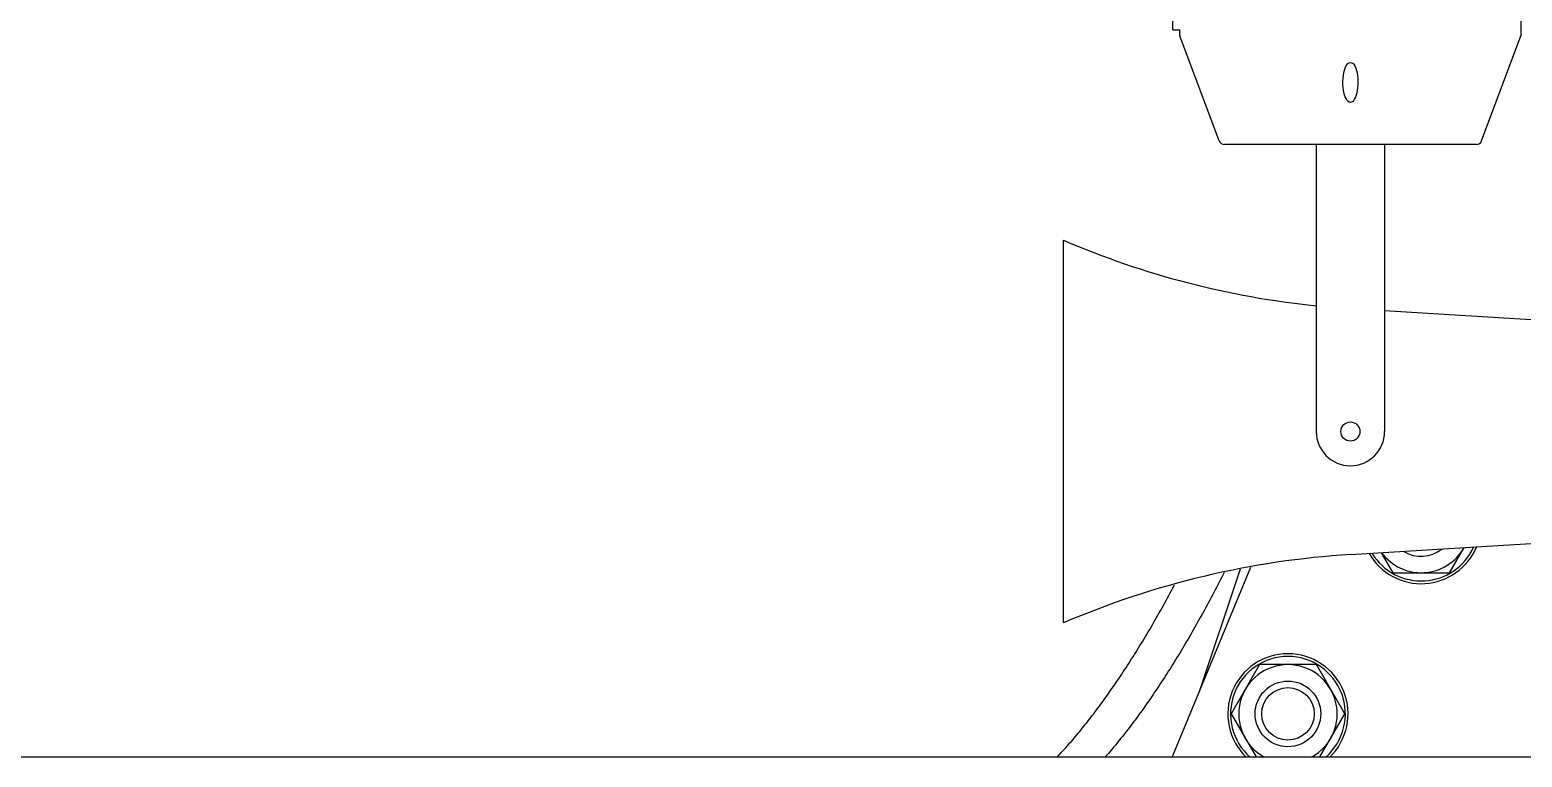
# Model space of a CAD drawing. Header units: millimetres. Extents: x 1084702 to 1166801, y 36632 to 124519.
# Drawn here: x 1097260 to 1097806, y 58713 to 58979 of the extents above; entities that cross this region are included whole.
import ezdxf

# ---------------------------------------------------------------- set-up
doc = ezdxf.new("R2010")
doc.units = ezdxf.units.MM
doc.header["$LTSCALE"] = 250
doc.linetypes.add('CENTER', pattern=[3, 2.5, -0.25, 0, -0.25])
doc.layers.get('0').update_dxf_attribs({"color": 255})

# ---------------------------------------------------------------- blocks, each defined once
blk = doc.blocks.new('PK65002M m platform_top')
at = {"linetype": 'Continuous'}
for p, q in [((-8157.04, 2658.68), (-10512, 2658.68)), ((-9581.54, 2658.68), (-9590.64, 2642.93)), ((-9549.07, 2642.93), (-9558.17, 2658.68)), ((-9556.15, 2589.34), (-9527.48, 2658.68)), ((-9590.64, 2642.93), (-9580.25, 2624.93)), ((-9559.46, 2624.93), (-9549.07, 2642.93)), ((-9552.42, 2590.06), (-9537.62, 2634.17)), ((-9580.25, 2624.93), (-9559.46, 2624.93)), ((-9487.7, 2609.68), (-9487.7, 2469.68)), ((-9628.99, 2591.32), (-9634.29, 2582.14)), ((-9608.2, 2591.32), (-9628.99, 2591.32)), ((-9603.97, 2583.99), (-9608.2, 2591.32)), ((-9592.7, 2584.68), (-9666.72, 2580.17)), ((-9605.2, 2434.68), (-9605.2, 2539.68)), ((-9580.2, 2434.68), (-9580.2, 2539.68)), ((-9605.2, 2495.44), (-9666.72, 2499.19)), ((-9638.82, 2434.68), (-9546.59, 2434.68)), ((-9640.69, 2433.38), (-9655.07, 2395.02)), ((-9544.71, 2433.38), (-9530.33, 2395.02)), ((-9655.2, 2394.32), (-9655.07, 2395.02)), ((-9655.2, 2394.32), (-9655.2, 2367.68)), ((-9527.7, 2392.77), (-9530.42, 2392.77)), ((-9530.2, 2394.32), (-9530.33, 2395.02)), ((-9530.2, 2392.77), (-9530.2, 2394.32)), ((-9527.7, 2392.77), (-9527.7, 2374.59))]:
    blk.add_line(p, q, dxfattribs=at)
for points in [[(-9546.48, 2591.21), (-9546.12, 2591.93), (-9545.64, 2592.88), (-9545.16, 2593.83), (-9544.67, 2594.78), (-9544.19, 2595.72), (-9543.7, 2596.66), (-9543.22, 2597.59), (-9542.73, 2598.53), (-9542.24, 2599.46), (-9541.75, 2600.38), (-9541.26, 2601.31), (-9540.77, 2602.23), (-9540.27, 2603.14), (-9539.78, 2604.05), (-9539.29, 2604.96), (-9538.79, 2605.87), (-9538.3, 2606.77), (-9537.8, 2607.67), (-9537.3, 2608.56), (-9536.81, 2609.45), (-9536.31, 2610.34), (-9535.81, 2611.22), (-9535.31, 2612.1), (-9534.81, 2612.98), (-9534.31, 2613.85), (-9533.81, 2614.71), (-9533.3, 2615.58), (-9532.8, 2616.44), (-9532.3, 2617.29), (-9531.79, 2618.14), (-9531.29, 2618.99), (-9530.78, 2619.83), (-9530.28, 2620.67), (-9529.77, 2621.51), (-9529.26, 2622.34), (-9528.76, 2623.16), (-9528.25, 2623.99), (-9527.74, 2624.8), (-9527.23, 2625.62), (-9526.72, 2626.43), (-9526.21, 2627.23), (-9525.7, 2628.03), (-9525.19, 2628.83), (-9524.68, 2629.62), (-9524.17, 2630.41), (-9523.66, 2631.19), (-9523.15, 2631.97), (-9522.64, 2632.74), (-9522.13, 2633.51), (-9521.61, 2634.28), (-9521.1, 2635.04), (-9520.59, 2635.79), (-9520.07, 2636.54), (-9519.56, 2637.29), (-9519.05, 2638.03), (-9518.54, 2638.77), (-9518.02, 2639.5), (-9517.51, 2640.23), (-9517, 2640.95), (-9516.48, 2641.66), (-9515.97, 2642.38), (-9515.45, 2643.08), (-9514.94, 2643.79), (-9514.43, 2644.49), (-9513.91, 2645.18), (-9513.4, 2645.87), (-9512.89, 2646.55), (-9512.37, 2647.23), (-9511.86, 2647.9), (-9511.35, 2648.57), (-9510.83, 2649.23), (-9510.32, 2649.89), (-9509.81, 2650.54), (-9509.29, 2651.18), (-9508.78, 2651.83), (-9508.27, 2652.46), (-9507.76, 2653.09), (-9507.25, 2653.72), (-9506.73, 2654.34), (-9506.22, 2654.96), (-9505.71, 2655.57), (-9505.2, 2656.17), (-9504.69, 2656.77), (-9504.18, 2657.37), (-9503.67, 2657.95), (-9503.16, 2658.54), (-9503.03, 2658.68)], [(-9485.47, 2658.68), (-9485.54, 2658.61), (-9486.05, 2658.07), (-9486.55, 2657.53), (-9487.06, 2656.98), (-9487.57, 2656.43), (-9488.07, 2655.87), (-9488.58, 2655.3), (-9489.09, 2654.73), (-9489.6, 2654.16), (-9490.11, 2653.57), (-9490.62, 2652.99), (-9491.13, 2652.39), (-9491.64, 2651.8), (-9492.15, 2651.19), (-9492.66, 2650.58), (-9493.17, 2649.97), (-9493.68, 2649.35), (-9494.19, 2648.72), (-9494.7, 2648.09), (-9495.22, 2647.46), (-9495.73, 2646.82), (-9496.24, 2646.17), (-9496.76, 2645.52), (-9497.27, 2644.86), (-9497.78, 2644.2), (-9498.3, 2643.53), (-9498.81, 2642.86), (-9499.32, 2642.19), (-9499.84, 2641.5), (-9500.35, 2640.82), (-9500.87, 2640.12), (-9501.38, 2639.43), (-9501.89, 2638.72), (-9502.41, 2638.02), (-9502.92, 2637.3), (-9503.44, 2636.59), (-9503.95, 2635.87), (-9504.47, 2635.14), (-9504.98, 2634.41), (-9505.49, 2633.67), (-9506.01, 2632.93), (-9506.52, 2632.18), (-9507.04, 2631.43), (-9507.55, 2630.67), (-9508.06, 2629.91), (-9508.58, 2629.15), (-9509.09, 2628.38), (-9509.6, 2627.6), (-9510.11, 2626.83), (-9510.63, 2626.04), (-9511.14, 2625.25), (-9511.65, 2624.46), (-9512.16, 2623.66), (-9512.67, 2622.86), (-9513.18, 2622.05), (-9513.69, 2621.24), (-9514.2, 2620.43), (-9514.71, 2619.61), (-9515.22, 2618.79), (-9515.73, 2617.96), (-9516.24, 2617.13), (-9516.75, 2616.29), (-9517.26, 2615.45), (-9517.76, 2614.6), (-9518.27, 2613.75), (-9518.78, 2612.9), (-9519.28, 2612.04), (-9519.79, 2611.18), (-9520.29, 2610.31), (-9520.79, 2609.45), (-9521.3, 2608.57), (-9521.8, 2607.69), (-9522.3, 2606.81), (-9522.8, 2605.93), (-9523.3, 2605.04), (-9523.8, 2604.14), (-9524.3, 2603.25), (-9524.8, 2602.35), (-9525.3, 2601.44), (-9525.79, 2600.53), (-9526.29, 2599.62), (-9526.79, 2598.71), (-9527.28, 2597.79), (-9527.77, 2596.86), (-9528.27, 2595.94), (-9528.4, 2595.68)], [(-9595.45, 2411.83), (-9595.43, 2412.8), (-9595.34, 2413.94), (-9595.19, 2414.96), (-9595.01, 2415.86), (-9594.79, 2416.69), (-9594.55, 2417.35), (-9594.26, 2417.99), (-9593.93, 2418.53), (-9593.6, 2418.92), (-9593.13, 2419.25), (-9592.7, 2419.35)], [(-9592.7, 2419.35), (-9592.26, 2419.25), (-9591.79, 2418.91), (-9591.45, 2418.5), (-9591.11, 2417.93), (-9590.82, 2417.27), (-9590.58, 2416.57), (-9590.36, 2415.72), (-9590.19, 2414.83), (-9590.06, 2413.84), (-9589.97, 2412.73), (-9589.95, 2411.83)], [(-9592.7, 2404.68), (-9593.17, 2404.78), (-9593.67, 2405.12), (-9594.03, 2405.55), (-9594.39, 2406.17), (-9594.68, 2406.82), (-9594.93, 2407.59), (-9595.14, 2408.48), (-9595.29, 2409.41), (-9595.4, 2410.49), (-9595.45, 2411.63), (-9595.45, 2411.83)], [(-9589.95, 2411.83), (-9589.95, 2411.57), (-9590, 2410.42), (-9590.12, 2409.31), (-9590.29, 2408.37), (-9590.51, 2407.47), (-9590.76, 2406.74), (-9591.04, 2406.11), (-9591.39, 2405.52), (-9591.75, 2405.12), (-9592.24, 2404.78), (-9592.7, 2404.68)]]:
    blk.add_lwpolyline(points, dxfattribs=at)
for centre, radius in [((-9569.86, 2642.93), 12), ((-9569.86, 2642.93), 9.6), ((-9592.7, 2539.68), 3.5)]:
    blk.add_circle(centre, radius, dxfattribs=at)
for centre, radius, start, end in [((-9569.86, 2642.93), 22, 134.0054, 45.8882), ((-9569.86, 2642.93), 21, 131.1886, 48.8944), ((-9569.86, 2642.93), 18, 118.7881, 61.2119), ((-9611.8, 2897.89), 313.79, 273.4893, 293.2957), ((-9618.6, 2573.32), 22, 29.9476, 157.0251), ((-9618.6, 2573.32), 21, 31.2946, 155.6562), ((-9618.6, 2573.32), 18, 36.3792, 150.6205), ((-9618.6, 2573.32), 12, 58.2153, 128.9185), ((-9592.7, 2539.68), 12.5, 0, 180), ((-9611.8, 2181.47), 313.79, 66.7043, 84.2152), ((-9638.82, 2432.68), 2, 90, 159.444), ((-9546.59, 2432.68), 2, 20.556, 90)]:
    blk.add_arc(centre, radius, start, end, dxfattribs=at)
blk = doc.blocks.new('1-deck_B4_1')
at = {"linetype": 'CENTER', "rotation": 180}
blk.add_blockref('PK65002M m platform_top', (70387.47, 26963.11), dxfattribs=at)

msp = doc.modelspace()

# ---------------------------------------------------------------- block references
msp.add_blockref('1-deck_B4_1', (1017763.01, 34408.58))

doc.saveas('drawing.dxf')
